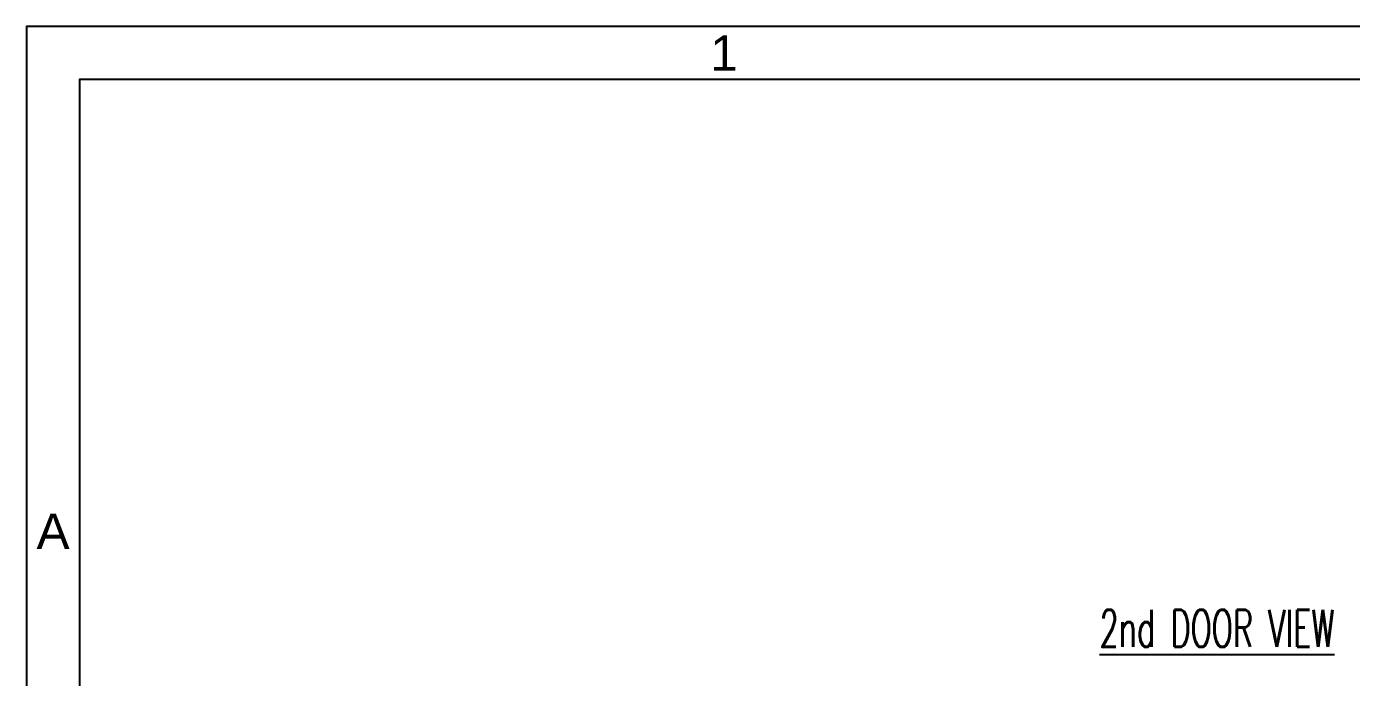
# Model space of a CAD drawing. Header units: millimetres. Extents: x 173893 to 258446, y -176540 to -123824.
# Drawn here: x 183865 to 185642, y -150460 to -149587 of the extents above; entities that cross this region are included whole.
import ezdxf
from ezdxf.enums import TextEntityAlignment as Align

# ---------------------------------------------------------------- set-up
doc = ezdxf.new("R2010")
doc.units = ezdxf.units.MM
doc.header["$LTSCALE"] = 3
for name, color, linetype in [('@.TEXT', 7, 'Continuous'), ('@.VISIBLE', 7, 'Continuous'), ('dim', 7, 'Continuous')]:
    doc.layers.add(name, color=color, linetype=linetype)
doc.styles.add('Ann_w01', font='romans.shx', dxfattribs={"width": 0.6, "bigfont": 'chineset.shx'})
doc.styles.add('Arial', font='arial.ttf')

# ---------------------------------------------------------------- blocks, each defined once
blk = doc.blocks.new('KHUNG BAN VE (Made by Tung)')
at = {"layer": '@.VISIBLE', "color": 8}
for points in [[(0, 0), (297, 0), (297, 210), (0, 210)], [(3, 3), (294, 3), (294, 207), (3, 207)]]:
    blk.add_lwpolyline(points, close=True, dxfattribs=at)
at = {"layer": '@.TEXT', "color": 1, "style": 'Arial'}
for s, p in [('1', (39.375, 208.5)), ('A', (1.5, 181.5))]:
    blk.add_text(s, height=2, dxfattribs=at).set_placement(p, align=Align.MIDDLE_CENTER)
for tag, height, p in [('DESIGNER_NAME', 2, (38, 15.5)), ('PROJECT_CODE', 2, (258.5, 15.5)), ('SCALE', 2, (289, 15.5)), ('APPROVED_NAME', 2, (38, 10.5)), ('CUSTOMER_NAME', 2, (258.5, 10.5)), ('PAGE', 2, (289, 10.5)), ('DRAWING_NAME', 4, (173, 8)), ('TOTAL', 2, (289, 5.5))]:
    blk.add_attdef(tag, text='', height=height, dxfattribs=at).set_placement(p, align=Align.MIDDLE_CENTER)

msp = doc.modelspace()

# ---------------------------------------------------------------- block references
at = {"layer": '@.VISIBLE', "xscale": 23.76, "yscale": 23.76, "zscale": 23.76}
msp.add_blockref('KHUNG BAN VE (Made by Tung)', (183864.63, -154576.11), dxfattribs=at)

# ---------------------------------------------------------------- texts
at = {"layer": 'dim', "color": 2, "insert": (185461.33, -150393.95), "char_height": 50, "attachment_point": 5, "style": 'Ann_w01'}
msp.add_mtext('\\A1;{\\L2nd DOOR VIEW}', dxfattribs=at)

doc.saveas('drawing.dxf')
